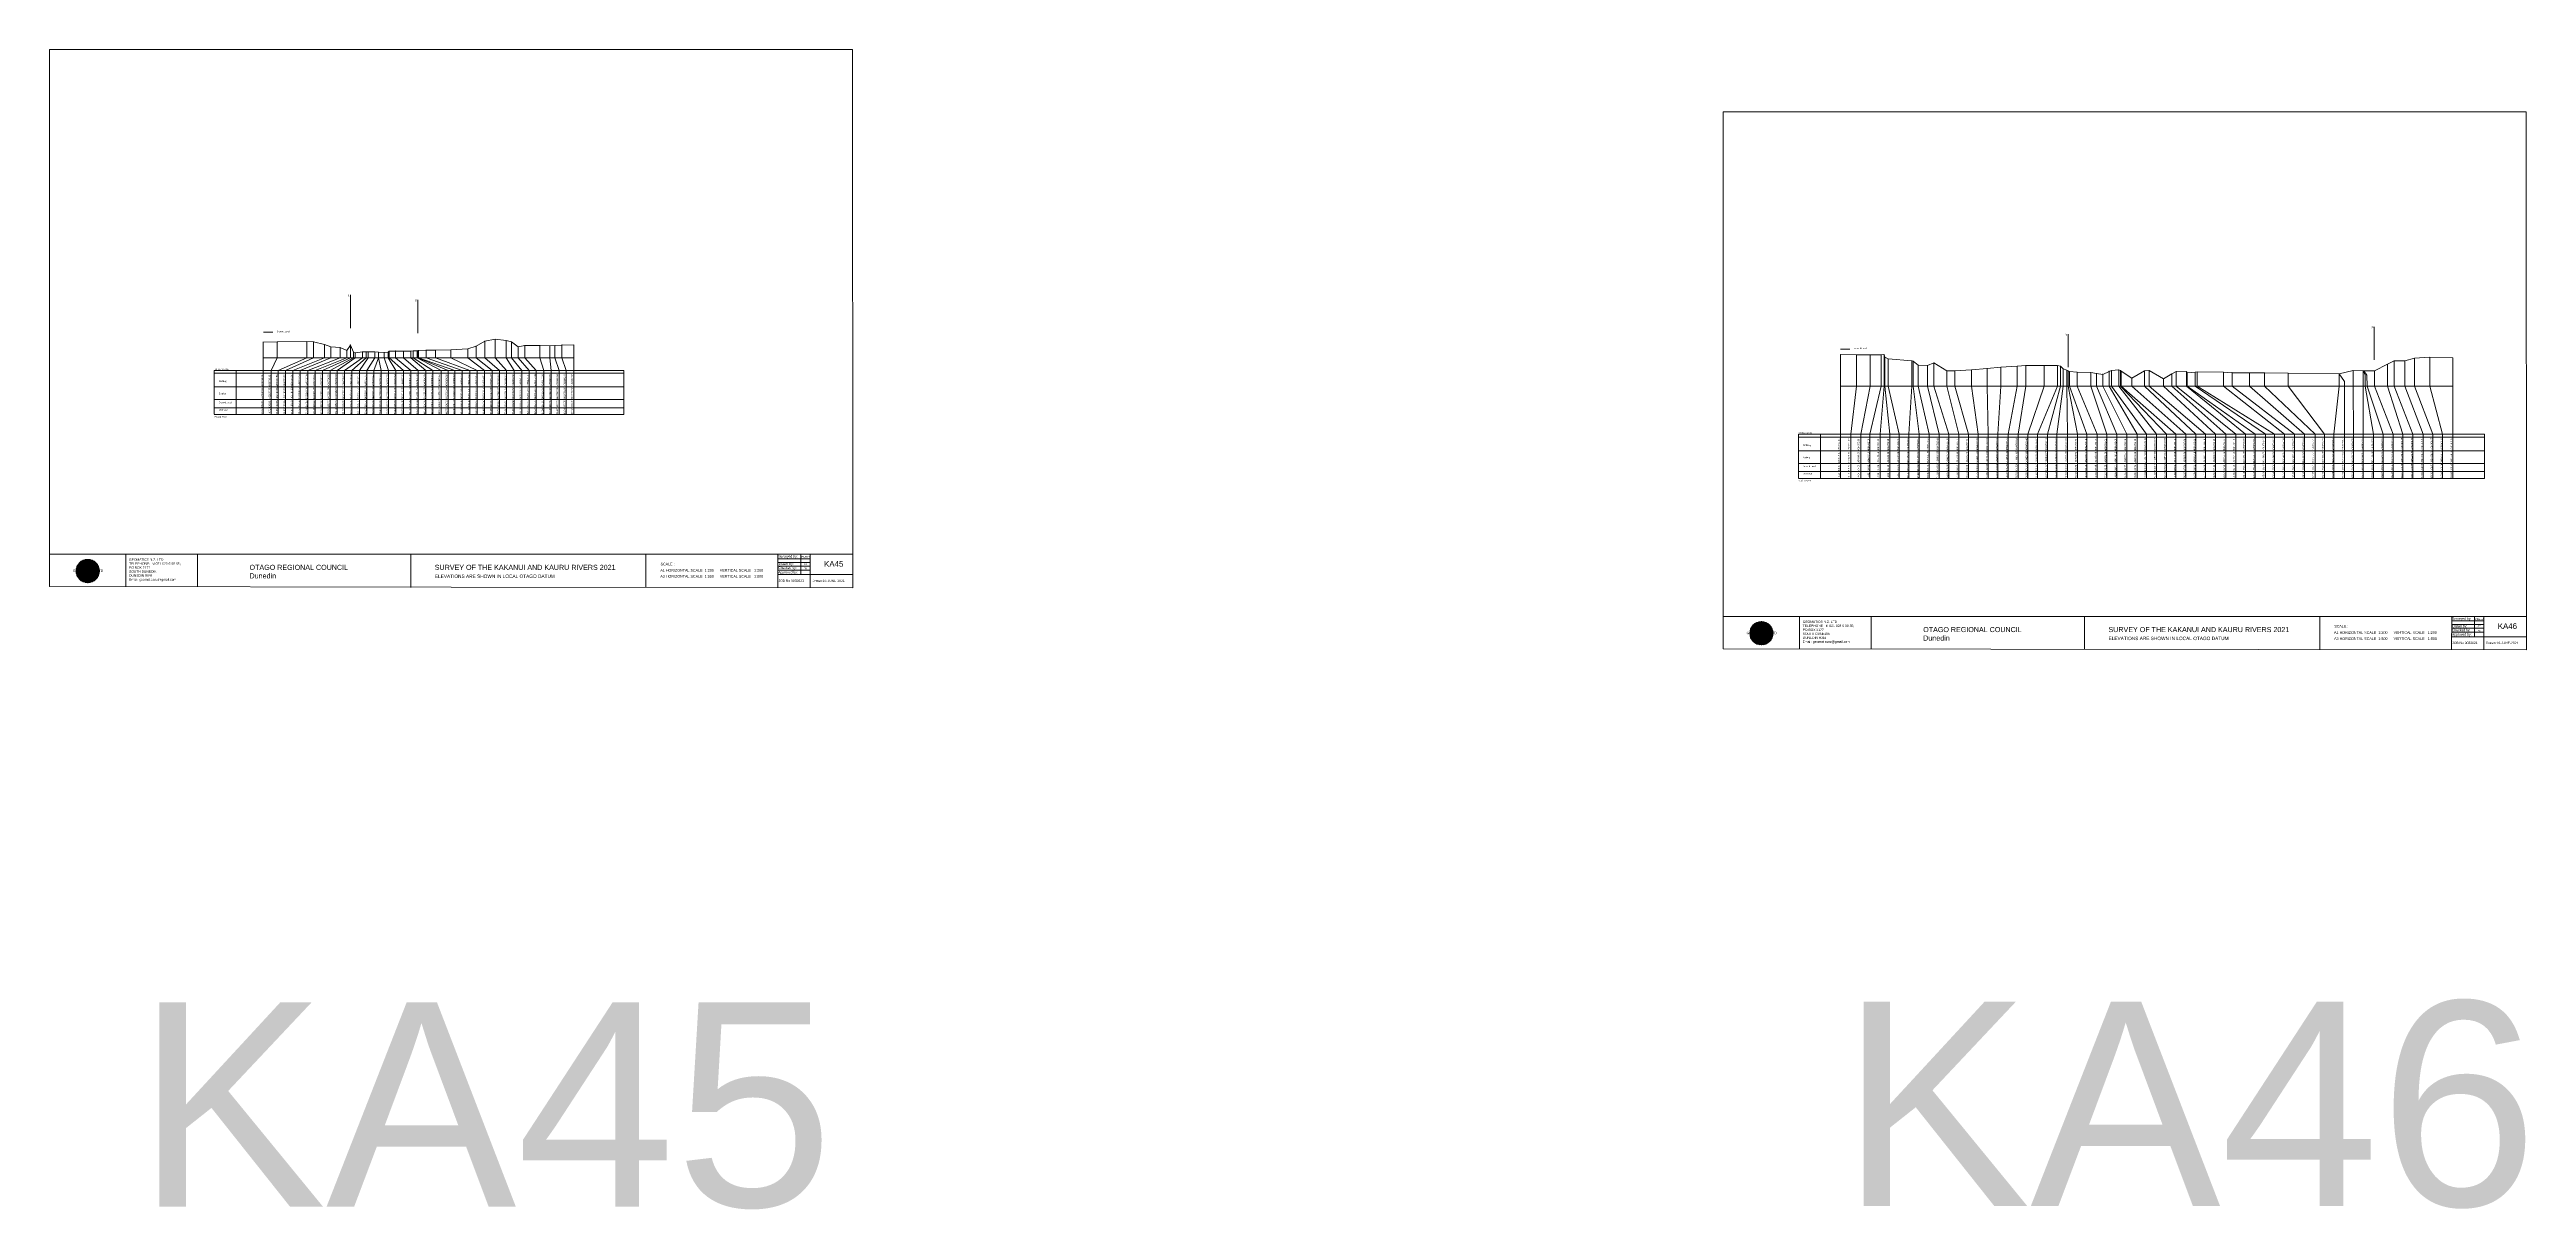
# Model space of a CAD drawing. Header units: millimetres. Extents: x -4102225 to 11595281, y -18031110 to 2286893.
# Drawn here: x 8933310 to 9709717, y -162784 to 200506 of the extents above; entities that cross this region are included whole.
import ezdxf

# ---------------------------------------------------------------- set-up
doc = ezdxf.new("R2010")
doc.units = ezdxf.units.MM
doc.header["$PDMODE"] = 35
doc.header["$PDSIZE"] = 20
doc.layers.get('0').update_dxf_attribs({"lineweight": 0})
doc.layers.add('geo', color=7, linetype='Continuous', lineweight=0)
doc.styles.get("Standard").update_dxf_attribs({"font": 'arial.ttf'})

# ---------------------------------------------------------------- blocks, each defined once
blk = doc.blocks.new('Geomatics_Circle_SPT')
at = {"layer": 'geo', "color": 2, "linetype": 'Continuous', "lineweight": 0}
for p, q in [((0, 25.2), (-25.2, 0)), ((-24.7, 4.9), (-4.9, 24.7)), ((-24.7, -4.9), (4.9, 24.7)), ((4.9, -24.7), (-24.7, 4.9)), ((-24.7, 0), (0, -24.7)), ((-9.7, 23.3), (-23.3, 9.6)), ((9.7, 23.3), (-23.3, -9.7)), ((-23.3, 9.7), (9.7, -23.3)), ((-21, 14), (-14, 21)), ((-21, -14), (14, 21)), ((14, -21), (-21, 14)), ((0, 0), (-17.8, 17.8)), ((0, 0), (-17.8, -17.8)), ((-14, 21), (21, -14)), ((21, 14), (-14, -21)), ((23.3, -9.7), (-9.7, 23.3)), ((-9.7, -23.3), (23.3, 9.7)), ((-4.9, 24.7), (24.7, -4.9)), ((24.7, 4.9), (-4.9, -24.7)), ((25.2, 0), (0, 25.2)), ((0, 0), (17.8, 17.8)), ((0, 0), (17.8, -17.8)), ((0, -24.8), (25.2, 0)), ((4.9, 24.7), (24.7, 4.9)), ((23.3, 9.7), (9.7, 23.3)), ((14, 21), (21, 14)), ((17.8, 18.1), (17.8, 18.1)), ((-4.9, -24.7), (-24.7, -4.9)), ((-23.3, -9.7), (-9.7, -23.3)), ((-14, -21), (-21, -14)), ((-17.8, -17.8), (-17.8, -17.8)), ((24.7, -4.9), (4.9, -24.7)), ((4.9, -24.7), (4.9, -24.7)), ((9.7, -23.3), (23.3, -9.7)), ((21, -14), (14, -21)), ((18.1, -17.8), (18.1, -17.8))]:
    blk.add_line(p, q, dxfattribs=at)
at = {"layer": 'geo', "color": 1, "linetype": 'Continuous', "lineweight": 0}
for p, q in [((-25.2, 0), (9.7, 23.3)), ((-25.2, 0), (-9.6, 23.3)), ((-25.2, 0), (23.3, 9.7)), ((-25.2, 0), (-23.3, 9.7)), ((-23.3, -9.7), (-25.2, 0)), ((-9.6, -23.3), (-25.2, 0)), ((9.7, -23.3), (-25.2, 0)), ((-4.9, 24.8), (-24.7, -4.9)), ((4.9, 24.7), (-24.7, 4.9)), ((14, 21), (-24.7, -4.9)), ((-14, 21), (-24.7, 4.9)), ((21, 14), (-24.7, 4.9)), ((-21, 14), (-24.7, -4.9)), ((0, 0), (-24.7, 4.9)), ((-24.7, 4.9), (-21, -14)), ((-24.7, 4.9), (-4.9, -24.7)), ((-24.7, 4.9), (14, -21)), ((-24.7, 4.9), (-24.7, 4.9)), ((0, 0), (-24.7, -4.9)), ((-23.3, 9.7), (0, 25.2)), ((-23.3, -9.6), (0, 25.2)), ((-23.3, -9.6), (17.8, 17.8)), ((-23.3, 9.7), (-17.8, 17.9)), ((-23.3, -9.6), (-17.8, 17.9)), ((-23.3, 9.7), (17.8, 17.8)), ((-17.8, -17.8), (-23.3, 9.7)), ((0, -25.2), (-23.3, 9.7)), ((-23.3, 9.7), (17.8, -17.8)), ((-23.3, 9.7), (25.2, 0)), ((-23.3, 9.4), (-23.3, 9.4)), ((-23.3, -9.7), (25.2, 0)), ((4.9, 24.8), (-21, -14)), ((-4.9, 24.7), (-21, 14)), ((14, 21), (-21, 14)), ((-14, 21), (-21, -14)), ((0, 0), (-21, 14)), ((-21, 14), (-14, -21)), ((-21, 14), (4.9, -24.7)), ((-21, 14), (-21, 14)), ((24.7, 4.9), (-21, 14)), ((0, 0), (-21, -14)), ((-17.9, 17.6), (-17.9, 17.6)), ((-17.8, 17.8), (9.7, 23.3)), ((-17.8, 17.8), (-9.6, 23.3)), ((-17.8, -17.8), (9.7, 23.3)), ((-17.8, -17.8), (-9.7, 23.3)), ((-9.7, -23.3), (-17.8, 17.8)), ((-17.8, 17.8), (9.7, -23.3)), ((-17.8, 17.8), (23.3, -9.6)), ((-17.8, 17.8), (23.3, 9.7)), ((-17.8, -17.8), (23.3, 9.7)), ((4.9, 24.7), (-14, 21)), ((-4.9, 24.7), (-14, -20.9)), ((0, 0), (-14, 21)), ((-14, 21), (-4.9, -24.7)), ((-14, 21), (-14, 21)), ((24.7, -4.9), (-14, 21)), ((21, 14), (-14, 21)), ((-14, -21), (24.7, 4.9)), ((0, 0), (-14, -21)), ((-9.8, 23.1), (-9.8, 23.1)), ((-9.7, 23.3), (0, 25.2)), ((-9.7, 23.3), (0, -25.2)), ((-9.7, -23.3), (0, 25.2)), ((-9.6, 23.3), (17.8, -17.8)), ((-9.6, 23.3), (25.2, 0)), ((-9.6, 23.3), (17.8, 17.8)), ((-9.6, -23.3), (17.8, 17.9)), ((25.2, 0), (-9.6, -23.3)), ((0, 0), (-4.9, 24.7)), ((-4.9, 24.7), (-4.9, 24.7)), ((21, -14), (-4.9, 24.7)), ((24.8, 4.9), (-4.9, 24.7)), ((14, 21), (-4.9, 24.7)), ((-4.9, -24.7), (21, 14)), ((0, 0), (-4.9, -24.7)), ((-0.2, 25.1), (-0.2, 25.1)), ((0, 25.2), (9.7, -23.3)), ((0, 25.2), (23.3, -9.7)), ((0, 25.2), (23.3, 9.7)), ((0, 25.2), (9.7, 23.3)), ((0, 0), (4.9, 24.7)), ((0, -25.2), (9.7, 23.3)), ((0, 0), (14, 21)), ((0, 0), (21, 14)), ((23.3, 9.7), (0, -25.2)), ((0, 0), (24.8, 4.9)), ((0, 0), (4.9, -24.7)), ((0, 0), (14, -21)), ((0, 0), (21, -14)), ((0, 0), (24.8, -4.9)), ((21, 14), (4.9, 24.8)), ((14, -21), (4.9, 24.7)), ((24.7, -4.9), (4.9, 24.7)), ((4.9, 24.7), (4.9, 24.7)), ((4.9, -24.7), (14, 21)), ((4.9, -24.7), (24.7, 4.9)), ((9.4, 23.3), (9.4, 23.3)), ((9.7, 23.3), (17.8, -17.8)), ((9.7, 23.3), (25.2, 0)), ((9.7, 23.3), (17.8, 17.9)), ((17.8, 17.8), (9.7, -23.3)), ((25.2, 0), (9.7, -23.3)), ((21, -14), (14, 21)), ((24.7, 4.9), (14, 21)), ((14, 21), (14, 21)), ((14, -21), (21, 14)), ((17.6, 17.9), (17.6, 17.9)), ((17.8, 17.8), (23.3, -9.7)), ((17.8, 17.8), (23.3, 9.7)), ((23.3, 9.7), (17.8, -17.8)), ((24.7, -4.9), (21, 14)), ((21, 14), (21, 14)), ((21, -14), (24.7, 4.9)), ((23.1, 9.8), (23.1, 9.8)), ((23.3, 9.7), (25.2, 0)), ((25.2, 0), (23.3, -9.6)), ((24.7, 4.9), (24.7, 4.9)), ((25.1, 0.2), (25.1, 0.2)), ((-25.2, 0), (23.3, -9.7)), ((-25.1, -0.2), (-25.1, -0.2)), ((-24.7, -4.9), (-24.7, -4.9)), ((-24.7, -4.9), (-14, -21)), ((-24.7, -4.9), (4.9, -24.7)), ((-24.7, -4.9), (21, -14)), ((-17.8, -17.8), (-23.3, -9.7)), ((0, -25.2), (-23.3, -9.6)), ((17.8, -17.8), (-23.3, -9.6)), ((-23.1, -9.8), (-23.1, -9.8)), ((-21, -14), (24.7, -4.9)), ((-21, -14), (-21, -14)), ((-21, -14), (-4.9, -24.7)), ((-21, -14), (14, -21)), ((23.3, -9.7), (-17.8, -17.8)), ((-9.6, -23.3), (-17.8, -17.8)), ((9.7, -23.3), (-17.8, -17.8)), ((-17.6, -17.9), (-17.6, -17.9)), ((-14, -21), (21, -14)), ((-14, -21), (-14, -21)), ((-14, -21), (4.9, -24.7)), ((17.8, -17.8), (-9.7, -23.3)), ((0, -25.2), (-9.7, -23.3)), ((-9.4, -23.3), (-9.4, -23.3)), ((-4.9, -24.7), (24.7, -4.9)), ((-4.9, -24.7), (14, -21)), ((-4.9, -24.7), (-4.9, -24.7)), ((23.3, -9.6), (0, -25.2)), ((9.7, -23.3), (0, -25.2)), ((0.2, -25.1), (0.2, -25.1)), ((4.9, -24.7), (21, -14)), ((4.9, -24.7), (4.9, -24.7)), ((17.8, -17.8), (9.7, -23.3)), ((9.8, -23.1), (9.8, -23.1)), ((14, -21), (24.7, -4.9)), ((14, -21), (14, -21)), ((23.3, -9.6), (17.8, -17.8)), ((17.9, -17.6), (17.9, -17.6)), ((21, -14), (21, -14)), ((23.3, -9.4), (23.3, -9.4)), ((24.7, -4.9), (24.7, -4.9))]:
    blk.add_line(p, q, dxfattribs=at)
at = {"layer": 'geo', "color": 114, "linetype": 'Continuous', "lineweight": 0}
for p, q in [((17.9, 17.8), (-25.2, 0)), ((-24.7, 4.9), (14, 21)), ((-24.7, -4.9), (21, 14)), ((-14, -21), (-24.7, 4.9)), ((9.7, 23.3), (-23.3, 9.7)), ((0, 0), (-23.3, 9.7)), ((-23.3, 9.7), (-9.7, -23.3)), ((0, 0), (-23.3, -9.7)), ((-4.9, -24.7), (-21, 14)), ((-20.9, 14), (4.9, 24.7)), ((24.8, 4.9), (-20.9, -14)), ((0, 25.2), (-17.8, 17.8)), ((-17.8, 17.8), (0, -25.2)), ((-14, 21), (-4.9, 24.7)), ((4.9, -24.7), (-14, 21)), ((0, 0), (-9.7, 23.3)), ((0, 0), (-9.7, -23.3)), ((-4.9, 24.7), (14, -21)), ((17.8, -17.8), (0, 25.2)), ((0, 0), (9.7, 23.3)), ((0, 0), (23.3, 9.7)), ((0, 0), (9.7, -23.3)), ((0, 0), (23.3, -9.7)), ((4.9, 24.7), (21, -14)), ((23.3, -9.7), (9.7, 23.3)), ((14, 21), (24.7, -4.9)), ((25.2, 0), (17.8, 17.8)), ((21, 14), (24.7, 4.9)), ((-25.2, 0), (-17.8, -17.8)), ((-21, -14), (-24.7, -4.9)), ((-17.8, -17.8), (25.2, 0)), ((24.8, -4.9), (-14, -21)), ((-9.6, -23.3), (23.3, -9.7)), ((21, -14), (-4.9, -24.8)), ((0, -25.2), (17.9, -17.8)), ((14, -21), (4.9, -24.8))]:
    blk.add_line(p, q, dxfattribs=at)
at = {"layer": 'geo', "color": 250, "linetype": 'Continuous', "lineweight": 0}
for p, q in [((0, 0), (-25.2, 0)), ((24.7, 4.9), (-24.7, 4.9)), ((-24.7, 4.9), (-24.7, -4.9)), ((-23.3, 9.7), (23.3, 9.7)), ((-23.3, 9.7), (-23.3, 9.7)), ((-23.3, -9.7), (-23.3, 9.7)), ((21, 14), (-21, 14)), ((-21, 14), (-21, -14)), ((-17.8, 17.8), (17.8, 17.8)), ((-17.8, -17.8), (-17.8, 17.8)), ((-14, 21), (-14, 21)), ((14, 21), (-14, 21)), ((-14, 20.9), (-14, -21)), ((-9.7, 23.3), (9.7, 23.3)), ((-9.7, -23.3), (-9.7, 23.3)), ((-4.9, 24.7), (4.9, 24.7)), ((-4.9, 24.7), (-4.9, -24.7)), ((0, 0), (0, 25.2)), ((0, 0), (0, -25.2)), ((0, 0), (25.2, 0)), ((4.9, 24.7), (4.9, -24.7)), ((9.7, -23.3), (9.7, 23.3)), ((14, 21), (14, -21)), ((17.8, -17.8), (17.8, 17.8)), ((21, 14), (21, 14)), ((21, -14), (21, 14)), ((23.3, 9.7), (23.3, -9.7)), ((24.7, 4.9), (24.7, 4.9)), ((24.7, -4.9), (24.7, 4.9)), ((-24.7, -4.9), (24.7, -4.9)), ((23.3, -9.7), (-23.3, -9.7)), ((-21, -14), (21, -14)), ((17.8, -17.8), (-17.8, -17.8)), ((-14, -21), (14, -21)), ((9.7, -23.3), (-9.7, -23.3)), ((-4.9, -24.7), (4.9, -24.7))]:
    blk.add_line(p, q, dxfattribs=at)
blk = doc.blocks.new('GeomaticsNZ TITLE BLOCK')
at = {"color": 7, "linetype": 'Continuous', "lineweight": 0}
for p, q in [((0, 94.9), (0, 1579.2)), ((0, 1579.2), (2363.4, 1579.2)), ((2363.4, 1579.2), (2364, 94.9)), ((2364, 94.9), (0, 94.9)), ((0, 94.9), (0, 0)), ((15.9, 94.9), (2364, 94.9)), ((224.3, 95.2), (224.3, -0.3)), ((2364, 94.9), (382.6, 94.9)), ((435.8, 95.2), (435.8, -0.7)), ((1063.4, 94.9), (1063.4, -2.4)), ((1755.4, 94.9), (1755.4, -2.6)), ((2143.9, 94.9), (2143.7, -3)), ((2143.9, 81.9), (2238.6, 81.7)), ((2211.5, 94.9), (2211.5, 36.1)), ((2238.6, 94.8), (2238.6, -3.2)), ((2364, -3.5), (2364, 94.9)), ((0, 0), (2364, -3.5)), ((2143.6, 60.4), (2238.6, 60.4)), ((2143.8, 48.6), (2238.6, 48.6)), ((2143.8, 35.4), (2364, 35.3)), ((2143.9, 71), (2238.6, 71))]:
    blk.add_line(p, q, dxfattribs=at)
at = {"color": 7, "linetype": 'Continuous', "lineweight": 0, "xscale": 1.36, "yscale": 1.36, "zscale": 1.36}
blk.add_blockref('Geomatics_Circle_SPT', (112.4, 45.7), dxfattribs=at)
at = {"color": 7, "linetype": 'Continuous', "lineweight": 0}
for s, p in [('PK&RR', (2213.2, 84.8)), ('ST', (2220.3, 63.6)), ('PK', (2220.4, 50.6))]:
    blk.add_text(s, height=5, dxfattribs=at).set_placement(p)
at = {"color": 7, "linetype": 'Continuous', "lineweight": 0, "attachment_point": 1}
for s, width, heights, insert, char_height in [('{\\C256;GEOMATICS N.Z. LTD                   \\PTELEPHONE:  M 021 023 6 00 55;\\PPO BOX 2177\\PSOUTH DUNEDIN\\PDUNEDIN 9044\\PEmail: geomaticsnz@gmail.com}', 3535.727, [94.7], (234, 82.7), 7), ('{\\C256;Surveyed by:}', 3535.727, [0], (2144.7, 92.4), 7), ('{\\C256;Geomatics N.Z. LTD                   }', 125.079, [15.8], (68.8, 49.9), 7), ('{\\C256;OTAGO REGIONAL COUNCIL\\PDunedin}', 3535.727, [0], (588.6, 64), 15), ('{\\C256;SURVEY OF THE KAKANUI AND KAURU RIVERS 2021}', 3535.727, [0], (1133.8, 64), 15), ('{\\C256;ELEVATIONS ARE SHOWN IN LOCAL OTAGO DATUM}', 3535.727, [0], (1134.1, 35.4), 10), ('{\\C256;Approved by:}', 3535.727, [0], (2144.7, 45.9), 7), ('{\\C256;Checked by:}', 3535.727, [0], (2144.7, 58.6), 7), ('{\\C256;JOB No 0032021}', 3535.727, [0], (2145.3, 20.8), 7), ('{\\C256;Drawn by:}', 3535.727, [0], (2145.8, 70.4), 7), ('{\\C256;Drawn:16-JUNE-2021}', 3535.727, [0], (2244.7, 20.7), 7)]:
    blk.add_mtext_dynamic_manual_height_columns(s, width=width, gutter_width=159, heights=heights, dxfattribs=dict(at, insert=insert, char_height=char_height))

msp = doc.modelspace()

# ---------------------------------------------------------------- linework, layer by layer
at = {"lineweight": 0}
for p, q in [((9027611, 113287), (9027611, 123646)), ((9048750, 111721), (9048750, 122080)), ((9566027, 101028), (9566027, 111387)), ((9662029, 103326), (9662029, 113685)), ((8984951, 100000), (8984951, 86303)), ((8984951, 100000), (9113326, 100000)), ((8984951, 99154), (9113326, 99154)), ((8984951, 94831), (9113326, 94831)), ((8991853, 100000), (8991853, 86176)), ((8984951, 90886), (9113326, 90886)), ((8984951, 88326), (9113326, 88326)), ((8984951, 86176), (9113326, 86176)), ((9481565, 80000), (9481565, 66303)), ((9488467, 80000), (9488467, 66176)), ((9481565, 68372), (9696513, 68372)), ((9481565, 66176), (9696513, 66176))]:
    msp.add_line(p, q, dxfattribs=at)
for p, q in [((9000226, 108885), (9000226, 86176)), ((9004713, 108925), (9004713, 103902)), ((9013985, 109075), (9013985, 103902)), ((9016087, 108925), (9016087, 103902)), ((9069716, 109128), (9069716, 103902)), ((9072998, 109808), (9072998, 103902)), ((9076404, 109368), (9076404, 103902)), ((9078141, 108968), (9078141, 103902)), ((9000226, 103902), (9097670, 103902)), ((9019466, 108115), (9019466, 103902)), ((9021509, 107376), (9021509, 103902)), ((9024435, 107186), (9024435, 103902)), ((9026540, 106266), (9026540, 103902)), ((9028594, 105756), (9028594, 103902)), ((9029144, 105486), (9029144, 103902)), ((9031374, 105826), (9031374, 103902)), ((9032572, 105796), (9032572, 103902)), ((9033211, 105816), (9033211, 103902)), ((9035318, 105546), (9035318, 103902)), ((9036386, 105696), (9036386, 103902)), ((9036416, 105696), (9036416, 103902)), ((9038196, 105627), (9038196, 103902)), ((9039438, 105727), (9039438, 103902)), ((9039732, 106047), (9039732, 103902)), ((9041788, 106077), (9041788, 103902)), ((9044279, 106087), (9044279, 103902)), ((9046548, 106017), (9046548, 103902)), ((9047279, 106157), (9047279, 103902)), ((9048513, 106167), (9048513, 103902)), ((9048992, 106267), (9048992, 103902)), ((9051342, 106387), (9051342, 103902)), ((9054286, 106377), (9054286, 103902)), ((9059116, 106458), (9059116, 103902)), ((9064425, 106798), (9064425, 103902)), ((9067060, 107648), (9067060, 103902)), ((9080168, 107419), (9080168, 103902)), ((9082322, 107849), (9082322, 103902)), ((9087036, 107809), (9087036, 103902)), ((9090154, 107699), (9090154, 103902)), ((9091668, 107789), (9091668, 103902)), ((9093939, 107969), (9093939, 103902)), ((9097670, 108029), (9097670, 86176)), ((9002814, 86176), (9002814, 100000)), ((9004996, 86176), (9004996, 100000)), ((9007302, 86176), (9007302, 100000)), ((9009572, 86176), (9009572, 100000)), ((9011820, 86176), (9011820, 100000)), ((9014299, 86176), (9014299, 100000)), ((9016523, 86176), (9016523, 100000)), ((9018840, 86176), (9018840, 100000)), ((9021227, 86176), (9021227, 100000)), ((9023519, 86176), (9023519, 100000)), ((9025758, 86176), (9025758, 100000)), ((9028016, 86176), (9028016, 100000)), ((9030449, 86176), (9030449, 100000)), ((9032734, 86176), (9032734, 100000)), ((9034953, 86176), (9034953, 100000)), ((9037219, 86176), (9037219, 100000)), ((9039603, 86176), (9039603, 100000)), ((9041889, 86176), (9041889, 100000)), ((9044242, 86176), (9044242, 100000)), ((9046514, 86176), (9046514, 100000)), ((9048877, 86176), (9048877, 100000)), ((9051213, 86176), (9051213, 100000)), ((9053492, 86176), (9053492, 100000)), ((9056023, 86176), (9056023, 100000)), ((9058280, 86176), (9058280, 100000)), ((9060332, 86176), (9060332, 100000)), ((9062614, 86176), (9062614, 100000)), ((9065024, 86176), (9065024, 100000)), ((9067361, 86176), (9067361, 100000)), ((9069625, 86176), (9069625, 100000)), ((9072072, 86176), (9072072, 100000)), ((9074336, 86176), (9074336, 100000)), ((9076524, 86176), (9076524, 100000)), ((9078904, 86176), (9078904, 100000)), ((9081343, 86176), (9081343, 100000)), ((9083687, 86176), (9083687, 100000)), ((9085844, 86176), (9085844, 100000)), ((9088220, 86176), (9088220, 100000)), ((9090565, 86176), (9090565, 100000)), ((9093066, 86176), (9093066, 100000)), ((9095285, 86176), (9095285, 100000)), ((9113326, 100000), (9113326, 86176))]:
    msp.add_line(p, q)
at = {"color": 1, "lineweight": 0}
for p, q in [((9000360, 111973), (9003266, 111973)), ((9494737, 106695), (9497644, 106695))]:
    msp.add_line(p, q, dxfattribs=at)
at = {"linetype": 'Continuous', "lineweight": 0}
for p, q in [((9004713, 103902), (9002814, 100000)), ((9013985, 103902), (9004996, 100000)), ((9016087, 103902), (9007302, 100000)), ((9019466, 103902), (9009572, 100000)), ((9021509, 103902), (9011820, 100000)), ((9024435, 103902), (9014299, 100000)), ((9026540, 103902), (9016523, 100000)), ((9027611, 103902), (9018840, 100000)), ((9028594, 103902), (9021227, 100000)), ((9029144, 103902), (9023519, 100000)), ((9031374, 103902), (9025758, 100000)), ((9027611, 107960), (9027611, 103902)), ((9032572, 103902), (9028016, 100000)), ((9033211, 103902), (9030449, 100000)), ((9035318, 103902), (9032734, 100000)), ((9036386, 103902), (9034953, 100000)), ((9036416, 103902), (9037219, 100000)), ((9038196, 103902), (9039603, 100000)), ((9039438, 103902), (9041889, 100000)), ((9039732, 103902), (9044242, 100000)), ((9041788, 103902), (9046514, 100000)), ((9044279, 103902), (9048877, 100000)), ((9046548, 103902), (9051213, 100000)), ((9047279, 103902), (9053492, 100000)), ((9048513, 103902), (9056023, 100000)), ((9048750, 103902), (9058280, 100000)), ((9048992, 103902), (9060332, 100000)), ((9051342, 103902), (9062614, 100000)), ((9054286, 103902), (9065024, 100000)), ((9059116, 103902), (9067361, 100000)), ((9064425, 103902), (9069625, 100000)), ((9067060, 103902), (9072072, 100000)), ((9069716, 103902), (9074336, 100000)), ((9072998, 103902), (9076524, 100000)), ((9076404, 103902), (9078904, 100000)), ((9078141, 103902), (9081343, 100000)), ((9080168, 103902), (9083687, 100000)), ((9082322, 103902), (9085844, 100000)), ((9087036, 103902), (9088220, 100000)), ((9090154, 103902), (9090565, 100000)), ((9091668, 103902), (9093066, 100000)), ((9093939, 103902), (9095285, 100000)), ((9499725, 104932), (9499725, 95060)), ((9504036, 104902), (9504036, 95060)), ((9545000, 101039), (9545000, 95060)), ((9550068, 101309), (9550068, 95060)), ((9552763, 101589), (9552763, 95060)), ((9666135, 101963), (9666135, 95060)), ((9668244, 103053), (9668244, 95060)), ((9671602, 103003), (9671602, 95060)), ((9674613, 103812), (9674613, 95060)), ((9679413, 104142), (9679413, 95060)), ((9494737, 95060), (9686597, 95060)), ((9535762, 100190), (9535762, 95060)), ((9540676, 100660), (9540676, 95060)), ((9573155, 99378), (9573155, 95060)), ((9574990, 99068), (9574990, 95060)), ((9576892, 98768), (9576892, 95060)), ((9578861, 99708), (9578861, 95060)), ((9579615, 100007), (9579615, 95060)), ((9581904, 100167), (9581904, 95060)), ((9581904, 95060), (9593712, 80000)), ((9582476, 100017), (9582476, 95060)), ((9582476, 95060), (9596929, 80000)), ((9582677, 99797), (9582677, 95060)), ((9582677, 95060), (9599759, 80000)), ((9586068, 97577), (9586068, 95060)), ((9586068, 95060), (9602981, 80000)), ((9589991, 99907), (9589991, 95060)), ((9589991, 95060), (9606095, 80000)), ((9591419, 99977), (9591419, 95060)), ((9591419, 95060), (9609131, 80000)), ((9595949, 97400), (9595949, 95060)), ((9595949, 95060), (9612206, 80000)), ((9598573, 98956), (9598573, 95060)), ((9598573, 95060), (9615491, 80000)), ((9599963, 99696), (9599963, 95060)), ((9599963, 95060), (9618618, 80000)), ((9603102, 99606), (9603102, 95060)), ((9603102, 95060), (9621628, 80000)), ((9603325, 99296), (9603325, 95060)), ((9603325, 95060), (9624707, 80000)), ((9605906, 99476), (9605906, 95060)), ((9605906, 95060), (9627915, 80000)), ((9606487, 99556), (9606487, 95060)), ((9606487, 95060), (9630768, 80000)), ((9614720, 99456), (9614720, 95060)), ((9617435, 99305), (9617435, 95060)), ((9622916, 99235), (9622916, 95060)), ((9627646, 99215), (9627646, 95060)), ((9634992, 99134), (9634992, 95060)), ((9652702, 96556), (9652702, 95060)), ((9652702, 95060), (9652702, 66176)), ((9655356, 99947), (9655356, 95060)), ((9658575, 99892), (9658575, 95060)), ((9659742, 95060), (9664798, 80000)), ((9660162, 95060), (9660162, 95060)), ((9662050, 99853), (9662050, 95060))]:
    msp.add_line(p, q, dxfattribs=at)
at = {"color": 4}
msp.add_line((9048750, 106257), (9048750, 103902), dxfattribs=at)
at = {"color": 7, "lineweight": 0}
for p, q in [((9494737, 104952), (9494737, 66176)), ((9686597, 103982), (9686597, 66176)), ((9499725, 95060), (9497936, 80000)), ((9504036, 95060), (9501036, 80000)), ((9507411, 95060), (9503877, 80000)), ((9508353, 95060), (9507178, 80000)), ((9508553, 95060), (9510192, 80000)), ((9509651, 95060), (9513062, 80000)), ((9517097, 95060), (9516162, 80000)), ((9517457, 95060), (9519376, 80000)), ((9519095, 95060), (9522447, 80000)), ((9521990, 95060), (9525662, 80000)), ((9523996, 95060), (9528704, 80000)), ((9527982, 95060), (9531775, 80000)), ((9530492, 95060), (9534846, 80000)), ((9535762, 95060), (9537846, 80000)), ((9540676, 95060), (9540975, 80000)), ((9545000, 95060), (9544037, 80000)), ((9550068, 95060), (9547293, 80000)), ((9552763, 95060), (9550345, 80000)), ((9558557, 95060), (9553389, 80000)), ((9562672, 95060), (9556423, 80000)), ((9563709, 95060), (9559582, 80000)), ((9564489, 95060), (9562544, 80000)), ((9565658, 95060), (9565811, 80000)), ((9566027, 95060), (9569022, 80000)), ((9566501, 95060), (9571935, 80000)), ((9568834, 95060), (9575116, 80000)), ((9573155, 95060), (9578148, 80000)), ((9574990, 95060), (9581270, 80000)), ((9576892, 95060), (9584451, 80000)), ((9578861, 95060), (9587664, 80000)), ((9579615, 95060), (9590649, 80000)), ((9614720, 95060), (9633913, 80000)), ((9617435, 95060), (9636987, 80000)), ((9622916, 95060), (9640169, 80000)), ((9627646, 95060), (9643446, 80000)), ((9634992, 95060), (9646460, 80000)), ((9650960, 95060), (9649332, 80000)), ((9655356, 95060), (9655517, 80000)), ((9658575, 95060), (9658575, 80000)), ((9659137, 95060), (9661772, 80000)), ((9662050, 95060), (9667886, 80000)), ((9666135, 95060), (9670990, 80000)), ((9668244, 95060), (9674150, 80000)), ((9671602, 95060), (9677360, 80000)), ((9674613, 95060), (9680330, 80000)), ((9679413, 95060), (9683445, 80000)), ((9481565, 80000), (9696513, 80000)), ((9481565, 79154), (9696513, 79154)), ((9497936, 66176), (9497936, 80000)), ((9497936, 80000), (9497936, 66176)), ((9501036, 80000), (9501036, 66176)), ((9503877, 80000), (9503877, 66176)), ((9507178, 80000), (9507178, 66176)), ((9510192, 80000), (9510192, 66176)), ((9513062, 80000), (9513062, 66176)), ((9516162, 80000), (9516162, 66176)), ((9519376, 80000), (9519376, 66176)), ((9522447, 80000), (9522447, 66176)), ((9525662, 80000), (9525662, 66176)), ((9528704, 80000), (9528704, 66176)), ((9531775, 80000), (9531775, 66176)), ((9534846, 80000), (9534846, 66176)), ((9537846, 80000), (9537846, 66176)), ((9540975, 80000), (9540975, 66176)), ((9544037, 80000), (9544037, 66176)), ((9547293, 80000), (9547293, 66176)), ((9550345, 80000), (9550345, 66176)), ((9553389, 80000), (9553389, 66176)), ((9556423, 80000), (9556423, 66176)), ((9559582, 80000), (9559582, 66176)), ((9562544, 80000), (9562544, 66176)), ((9565811, 80000), (9565811, 66176)), ((9569022, 80000), (9569022, 66176)), ((9571935, 80000), (9571935, 66176)), ((9575116, 80000), (9575116, 66176)), ((9578148, 80000), (9578148, 66176)), ((9581270, 80000), (9581270, 66176)), ((9584451, 80000), (9584451, 66176)), ((9587664, 80000), (9587664, 66176)), ((9590649, 80000), (9590649, 66176)), ((9593712, 80000), (9593712, 66176)), ((9596929, 80000), (9596929, 66176)), ((9599759, 80000), (9599759, 66176)), ((9602981, 80000), (9602981, 66176)), ((9606095, 80000), (9606095, 66176)), ((9609131, 80000), (9609131, 66176)), ((9612206, 80000), (9612206, 66176)), ((9615491, 80000), (9615491, 66176)), ((9618618, 80000), (9618618, 66176)), ((9621628, 80000), (9621628, 66176)), ((9624707, 80000), (9624707, 66176)), ((9627915, 80000), (9627915, 66176)), ((9630768, 80000), (9630768, 66176)), ((9633913, 80000), (9633913, 66176)), ((9636987, 80000), (9636987, 66176)), ((9640169, 80000), (9640169, 66176)), ((9643446, 80000), (9643446, 66176)), ((9646460, 80000), (9646460, 66176)), ((9649332, 80000), (9649332, 66176)), ((9655517, 80000), (9655517, 66176)), ((9658557, 80000), (9658557, 66176)), ((9661772, 80000), (9661772, 66176)), ((9664798, 80000), (9664798, 66176)), ((9667886, 80000), (9667886, 66176)), ((9670990, 80000), (9670990, 66176)), ((9674150, 80000), (9674150, 66176)), ((9677360, 80000), (9677360, 66176)), ((9680330, 80000), (9680330, 66176)), ((9683445, 80000), (9683445, 66176)), ((9696513, 80000), (9696513, 66176)), ((9481565, 74831), (9696513, 74831)), ((9481565, 70886), (9696513, 70886))]:
    msp.add_line(p, q, dxfattribs=at)
at = {"color": 7, "linetype": 'Continuous', "lineweight": 0}
for p, q in [((9507411, 104921), (9507411, 95060)), ((9508353, 104991), (9508353, 95060)), ((9508553, 104201), (9508553, 95060)), ((9509651, 103621), (9509651, 95060)), ((9517097, 103041), (9517097, 95060)), ((9517457, 102921), (9517457, 95060)), ((9519095, 101681), (9519095, 95060)), ((9521990, 101591), (9521990, 95060)), ((9523996, 102360), (9523996, 95060)), ((9558557, 101589), (9558557, 95060)), ((9562672, 101568), (9562672, 95060)), ((9563709, 101316), (9563709, 95060)), ((9527982, 99910), (9527982, 95060)), ((9530492, 99880), (9530492, 95060)), ((9564489, 100458), (9564489, 95060)), ((9565658, 100048), (9565658, 95060)), ((9566027, 99878), (9566027, 95060)), ((9566501, 99698), (9566501, 95060)), ((9568834, 99478), (9568834, 95060))]:
    msp.add_line(p, q, dxfattribs=at)
at = {"color": 7}
for p, q in [((9650960, 98952), (9650960, 95060)), ((9650963, 98952), (9652702, 96556))]:
    msp.add_line(p, q, dxfattribs=at)
at = {"color": 1, "linetype": 'Continuous', "lineweight": 0}
for points in [[(9000226, 108885), (9004713, 108925), (9013985, 109075), (9016087, 108925), (9019466, 108115), (9021509, 107376), (9024435, 107186), (9026540, 106266), (9027611, 107960), (9028594, 105756), (9029144, 105486), (9031374, 105826), (9032572, 105826), (9033211, 105816), (9035318, 105816), (9036386, 105696), (9036416, 105696), (9038196, 105627), (9038196, 105627), (9039438, 105727), (9039732, 106047), (9041788, 106077), (9044279, 106087), (9046548, 106017), (9047279, 106157), (9048513, 106167), (9048750, 106257), (9048992, 106267), (9051342, 106387), (9054286, 106377), (9059116, 106458), (9064425, 106798), (9067060, 107648), (9069716, 109128), (9072998, 109808), (9076404, 109368), (9078141, 108968), (9080168, 107419), (9082322, 107849), (9087036, 107809), (9085359, 107809), (9087036, 107809), (9090154, 107699), (9091668, 107789), (9093939, 107969), (9097670, 108029)], [(9494737, 104952), (9499725, 104932), (9504036, 104902), (9507411, 104921), (9508353, 104991), (9508553, 104201), (9509651, 103621), (9517097, 103041), (9517457, 102921), (9519095, 101681), (9521990, 101591), (9523996, 102360), (9527982, 99910), (9530492, 99880), (9535762, 100190), (9540676, 100660), (9545000, 101039), (9550068, 101309), (9552763, 101589), (9558557, 101589), (9562672, 101568), (9563707, 101318), (9564489, 100458), (9565658, 100048), (9566027, 99878), (9566501, 99698), (9568834, 99478), (9573155, 99378), (9574990, 99068), (9576892, 98768), (9578861, 99708), (9579615, 100007), (9581904, 100167), (9582476, 100017), (9582677, 99797), (9586068, 97577), (9589991, 99907), (9591419, 99977), (9595949, 97400), (9598573, 98956), (9599963, 99696), (9603102, 99606), (9603325, 99296), (9605906, 99476), (9606487, 99556), (9614720, 99456), (9617435, 99305), (9622916, 99235), (9627646, 99235), (9634992, 99134), (9650960, 98952), (9650963, 98952), (9655356, 99947), (9658575, 99892), (9658698, 99905), (9662050, 99853), (9666135, 101963), (9668244, 103053), (9671602, 103003), (9674613, 103812), (9679413, 104142), (9686597, 103982)]]:
    msp.add_lwpolyline(points, dxfattribs=at)
at = {"linetype": 'Continuous', "lineweight": 0}
for points in [[(9658656, 99892), (9659137, 98527), (9659137, 95060)], [(9658698, 99905), (9659677, 98527), (9659742, 95060)]]:
    msp.add_lwpolyline(points, dxfattribs=at)
at = {"color": 7}
for p in [(9000226, 108885), (9004713, 108925), (9013985, 109075), (9016087, 108955), (9069716, 109128), (9072998, 109808), (9076404, 109368), (9078141, 108968), (9019466, 108115), (9021509, 107376), (9024435, 107186), (9026540, 106266), (9027611, 107960), (9028594, 105756), (9029144, 105486), (9031374, 105826), (9032572, 105796), (9033211, 105816), (9035318, 105546), (9036386, 105696), (9036416, 105696), (9038196, 105627), (9039438, 105727), (9039732, 106047), (9041788, 106077), (9044279, 106087), (9046548, 106017), (9047279, 106157), (9048513, 106167), (9048750, 106257), (9048992, 106267), (9051342, 106387), (9054286, 106377), (9059116, 106458), (9064425, 106798), (9067060, 107648), (9080168, 107419), (9082322, 107849), (9087036, 107809), (9090154, 107699), (9091668, 107789), (9093939, 107969), (9097670, 108029), (9494737, 104952), (9499725, 104932), (9504036, 104902), (9507411, 104921), (9508353, 104991), (9508553, 104201), (9509651, 103621), (9517457, 102921), (9519095, 101681), (9521990, 101591), (9523996, 102360), (9545000, 101039), (9550068, 101309), (9552763, 101589), (9558557, 101609), (9562672, 101568), (9563707, 101318), (9666135, 101963), (9668244, 103053), (9671602, 103003), (9674613, 103812), (9679413, 104142), (9686597, 103982), (9527982, 99910), (9530492, 99880), (9535762, 100190), (9540676, 100660), (9564489, 100458), (9565658, 100048), (9566501, 99698), (9568834, 99478), (9573155, 99378), (9574990, 99068), (9576892, 98768), (9578861, 99708), (9579615, 100007), (9581904, 100167), (9582476, 100017), (9582677, 99797), (9586068, 97577), (9589991, 99907), (9591419, 99977), (9595949, 97400), (9598573, 98956), (9599963, 99696), (9603102, 99606), (9603325, 99296), (9605906, 99476), (9606487, 99556), (9614720, 99456), (9617435, 99305), (9622916, 99235), (9627646, 99215), (9634992, 99134), (9650960, 98952), (9650963, 98952), (9655356, 99947), (9658575, 99892), (9658656, 99899), (9658698, 99905), (9662050, 99853)]:
    msp.add_point(p, dxfattribs=at)
at = {"linetype": 'Continuous', "lineweight": 0}
msp.add_point((9517097, 103041), dxfattribs=at)
at = {"color": 7, "lineweight": 0}
msp.add_point((8984951, 100000), dxfattribs=at)
msp.add_point((8984951, 100000), dxfattribs=at)
at = {"color": 2}
msp.add_point((9566027, 99878), dxfattribs=at)
at = {"lineweight": 0}
msp.add_point((9481565, 80000), dxfattribs=at)
msp.add_point((9481565, 80000), dxfattribs=at)

# ---------------------------------------------------------------- block references
at = {"color": 7, "lineweight": 0, "xscale": 106.5053773992074, "yscale": 106.5053773992074, "zscale": 106.5053773992074}
for p in [(8933310, 32309), (9457940, 12825)]:
    msp.add_blockref('GeomaticsNZ TITLE BLOCK', p, dxfattribs=at)

# ---------------------------------------------------------------- texts
at = {"lineweight": 0}
for s, height, p in [('Ground Level', 473.07, (9004552, 111973)), ('Ground Level', 473.07, (9498930, 106695)), ('DATUM 100.00', 473.07, (8984884, 100136)), ('Northing', 473.1, (8986395, 96387)), ('Section KA45', 473.07, (8984884, 85258)), ('Ground Level', 473.07, (8986343, 89739)), ('Chainage', 473.1, (8986345, 87414)), ('Easting', 473.1, (8986326, 92528)), ('DATUM 80.00', 473.07, (9481498, 80136)), ('Ground Level', 473.07, (9482957, 69739)), ('Easting', 473.1, (9482940, 72528)), ('Northing', 473.1, (9483009, 76387)), ('Section KA46', 473.07, (9481498, 65258)), ('Chainage', 473.1, (9482960, 67414))]:
    msp.add_text(s, height=height, dxfattribs=at).set_placement(p)
for s, p in [('  0.23  108.89  1432196.82  4996734.79', (9000198, 86147)), ('  4.71  108.93  1432197.75  4996730.13', (9002510, 86167)), (' 13.98  109.08  1432189.78  4996722.50', (9004823, 86100)), (' 16.09  108.96  1432193.03  4996719.02', (9007135, 86100)), (' 19.47  108.12  1432194.93  4996715.31', (9009447, 86100)), (' 21.51  107.38  1432200.56  4996713.56', (9011760, 86155)), (' 24.44  107.19  1432199.05  4996710.39', (9014072, 86155)), (' 26.54  106.27  1432201.30  4996708.58', (9016384, 86155)), (' 27.61  107.96  1432202.65  4996707.76', (9018697, 86155)), (' 28.59  105.76  1432201.50  4996706.53', (9021009, 86155)), (' 29.14  105.49  1432206.75  4996707.38', (9023321, 86155)), (' 31.37  105.83  1432207.20  4996705.17', (9025634, 86146)), (' 32.57  105.80  1432203.51  4996702.87', (9027946, 86146)), (' 33.21  105.82  1432207.90  4996703.47', (9030258, 86146)), (' 35.32  105.55  1432208.51  4996701.45', (9032571, 86146)), (' 36.39  105.70  1432205.70  4996699.47', (9034883, 86146)), (' 36.42  105.70  1432208.92  4996700.43', (9037195, 86146)), (' 38.20  105.63  1432209.59  4996698.78', (9039508, 86146)), (' 39.44  105.73  1432210.09  4996697.64', (9041820, 86146)), (' 39.73  106.05  1432210.07  4996697.32', (9044132, 86146)), (' 41.79  106.08  1432210.78  4996695.39', (9046445, 86167)), (' 44.28  106.09  1432211.55  4996693.02', (9048757, 86167)), (' 46.55  106.02  1432212.36  4996690.90', (9051069, 86167)), (' 47.28  106.16  1432212.46  4996690.16', (9053382, 86167)), (' 48.51  106.17  1432213.27  4996689.14', (9055694, 86167)), (' 48.75  106.26  1432213.44  4996688.95', (9058006, 86167)), (' 48.99  106.27  1432213.38  4996688.67', (9060319, 86167)), (' 51.34  106.39  1432214.15  4996686.45', (9062631, 86147)), (' 54.29  106.38  1432215.12  4996683.67', (9064943, 86147)), (' 59.12  106.46  1432216.77  4996679.13', (9067256, 86147)), (' 64.43  106.80  1432218.50  4996674.11', (9069568, 86149)), (' 67.06  107.65  1432219.50  4996671.67', (9071880, 86149)), (' 69.72  109.13  1432220.37  4996669.16', (9074193, 86149)), (' 73.00  109.81  1432221.64  4996666.13', (9076505, 86143)), (' 76.40  109.37  1432222.53  4996662.83', (9078818, 86143)), (' 78.14  108.97  1432223.27  4996661.25', (9081130, 86143)), (' 80.17  107.42  1432223.92  4996659.33', (9083442, 86147)), (' 82.32  107.85  1432224.75  4996657.34', (9085755, 86147)), (' 87.04  107.81  1432226.28  4996652.88', (9088067, 86147)), (' 90.15  107.70  1432227.29  4996649.93', (9090379, 86147)), (' 91.67  107.79  1432227.90  4996648.54', (9092692, 86147)), (' 93.94  107.97  1432228.66  4996646.40', (9095004, 86147)), (' 97.67  108.03  1432229.87  4996642.87', (9097316, 86147))]:
    msp.add_text(s, height=500, rotation=90).set_placement(p)
at = {"color": 7, "lineweight": 0}
for s, p in [(' -5.26  104.95  1434659.15  4994781.11', (9494406, 66154)), (' -0.28  104.93  1434654.18  4994781.60', (9497503, 66154)), ('  4.04  104.90  1434649.90  4994782.06', (9500600, 66167)), ('  7.41  104.92  1434646.53  4994782.26', (9503697, 66143)), ('  8.35  104.99  1434645.60  4994782.44', (9506794, 66147)), ('  8.55  104.20  1434645.45  4994782.88', (9509891, 66147)), ('  9.65  103.62  1434644.36  4994783.02', (9512988, 66147)), (' 17.10  103.04  1434637.00  4994784.15', (9516085, 66100)), (' 17.46  102.92  1434636.66  4994784.31', (9519182, 66100)), (' 19.09  101.68  1434635.04  4994784.55', (9522279, 66100)), (' 21.99  101.59  1434632.25  4994785.43', (9525375, 66155)), (' 24.00  102.36  1434630.19  4994785.26', (9528472, 66155)), (' 27.98   99.91  1434626.46  4994787.07', (9531569, 66155)), (' 30.49   99.88  1434624.03  4994787.72', (9534666, 66146)), (' 35.76  100.19  1434618.60  4994787.30', (9537763, 66146)), (' 40.68  100.66  1434613.68  4994787.63', (9540860, 66167)), (' 45.00  101.04  1434609.36  4994787.97', (9543957, 66167)), (' 50.07  101.31  1434604.41  4994789.15', (9547054, 66147)), (' 52.76  101.59  1434601.65  4994788.89', (9550151, 66147)), (' 58.56  101.61  1434595.88  4994789.46', (9553248, 66147)), (' 62.67  101.57  1434591.78  4994789.84', (9556345, 66149)), (' 63.71  101.32  1434590.77  4994790.10', (9559442, 66149)), (' 64.49  100.46  1434590.01  4994790.32', (9562539, 66149)), (' 65.66  100.05  1434588.88  4994790.68', (9565636, 66149)), (' 66.03   99.88  1434588.50  4994790.63', (9568733, 66149)), (' 66.50   99.70  1434588.01  4994790.54', (9571830, 66149)), (' 68.83   99.48  1434585.68  4994790.72', (9574927, 66149)), (' 73.16   99.38  1434581.36  4994791.01', (9578024, 66143)), (' 74.99   99.07  1434579.51  4994791.00', (9581121, 66143)), (' 76.89   98.77  1434577.64  4994791.38', (9584218, 66143)), (' 78.86   99.71  1434575.65  4994791.33', (9587315, 66143)), (' 79.61  100.01  1434574.90  4994791.41', (9590411, 66143)), (' 81.90  100.17  1434572.65  4994791.87', (9593508, 66147)), (' 82.48  100.02  1434572.10  4994792.08', (9596605, 66147)), (' 82.68   99.80  1434571.90  4994792.10', (9599702, 66147)), (' 86.07   97.58  1434569.39  4994797.89', (9602799, 66147)), (' 89.99   99.91  1434565.58  4994798.85', (9605896, 66147)), (' 91.42   99.98  1434564.17  4994799.08', (9608993, 66147)), (' 95.95   97.40  1434559.61  4994799.35', (9612090, 66147)), (' 98.57   98.96  1434556.14  4994794.17', (9615187, 66147)), (' 99.96   99.70  1434554.73  4994794.10', (9618284, 66147)), ('103.10   99.61  1434551.90  4994796.59', (9621381, 66100)), (' 103.32  99.30  1434551.32  4994793.91', (9624478, 66100)), ('105.91   99.48  1434548.79  4994794.49', (9627575, 66100)), (' 106.49  99.56  1434548.20  4994794.45', (9630672, 66100)), (' 114.72  99.46  1434540.10  4994796.04', (9633769, 66100)), ('117.44   99.31  1434537.45  4994796.72', (9636866, 66100)), ('122.92   99.24  1434532.29  4994799.43', (9639963, 66100)), (' 127.65  99.22  1434527.22  4994797.21', (9643060, 66100)), (' 134.99  99.13  1434520.08  4994799.29', (9646157, 66100)), (' 150.96  98.95  1434504.64  4994804.13', (9649254, 66100)), (' 150.96  98.95  1434504.63  4994804.13', (9652351, 66100)), (' 155.36  99.95  1434500.25  4994804.55', (9655448, 66100)), (' 158.57  99.89  1434499.15  4994816.23', (9658544, 66100)), (' 158.66  99.90  1434496.95  4994804.75', (9661641, 66100)), (' 158.70  99.91  1434496.91  4994804.76', (9664738, 66100)), (' 162.05  99.85  1434493.33  4994803.40', (9667835, 66100)), (' 166.13 101.96  1434488.94  4994801.25', (9670932, 66100)), (' 168.24 103.05  1434486.76  4994800.76', (9674029, 66100)), (' 171.60 103.00  1434483.42  4994801.11', (9677126, 66100)), (' 174.61 103.81  1434480.43  4994801.47', (9680223, 66100)), (' 179.41 104.14  1434475.58  4994801.29', (9683320, 66100)), (' 186.60 103.98  1434468.45  4994802.17', (9686417, 66100))]:
    msp.add_text(s, height=500, rotation=90, dxfattribs=at).set_placement(p)
for s, height, p in [('SCALE :  ', 823.6, (9124851, 38947)), ('KA45', 1764.8, (9176098, 38516)), ('A1 HORIZONTAL SCALE  1:200      VERTICAL SCALE   1:200 ', 823.57, (9124769, 36986)), ('A3 HORIZONTAL SCALE  1:800      VERTICAL SCALE   1:800', 823.57, (9124769, 35083)), ('A1 HORIZONTAL SCALE  1:200      VERTICAL SCALE   1:200 ', 823.57, (9649399, 17502)), ('A3 HORIZONTAL SCALE  1:800      VERTICAL SCALE   1:800', 823.57, (9649399, 15599)), ('SCALE :  ', 823.6, (9649481, 19463)), ('KA46', 1764.8, (9700727, 19032)), ('KA45', 63997, (8960371, -161875)), ('KA46', 63997, (9494581, -161672))]:
    msp.add_text(s, height=height, dxfattribs=at).set_placement(p)
at = {"lineweight": 0, "char_height": 500, "attachment_point": 1, "rotation": 90}
for insert in [(9026824, 123104), (9047962, 121620), (9565240, 110845), (9661241, 113225)]:
    msp.add_mtext_dynamic_manual_height_columns('W', width=4277.93, gutter_width=12.5, heights=[0], dxfattribs=dict(at, insert=insert))

doc.saveas('drawing.dxf')
